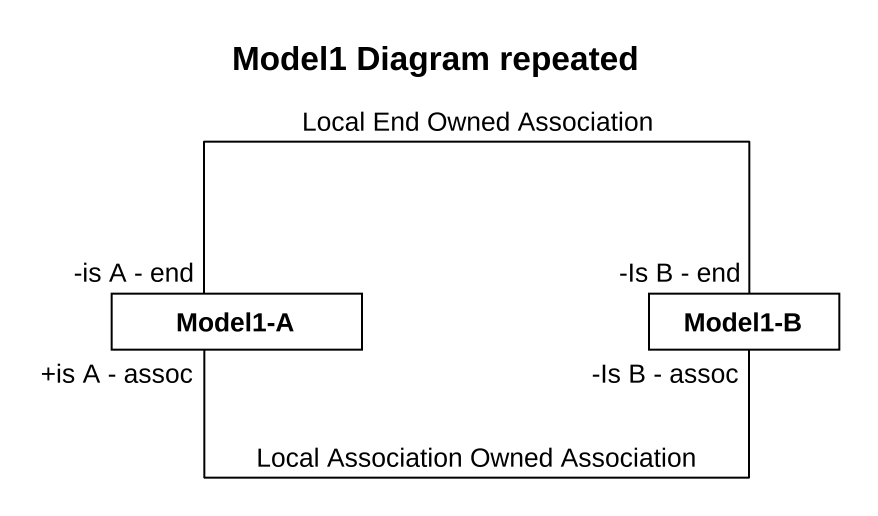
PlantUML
@startuml
title Model1 Diagram repeated
hide circle
hide empty members
class "Model1-A" as Model1_A
class "Model1-B" as Model1_B
Model1_A "+is A - assoc" -right- "-Is B - assoc" Model1_B : Local Association Owned Association
Model1_A "-is A - end" -right- "-Is B - end" Model1_B : Local End Owned Association
@enduml
